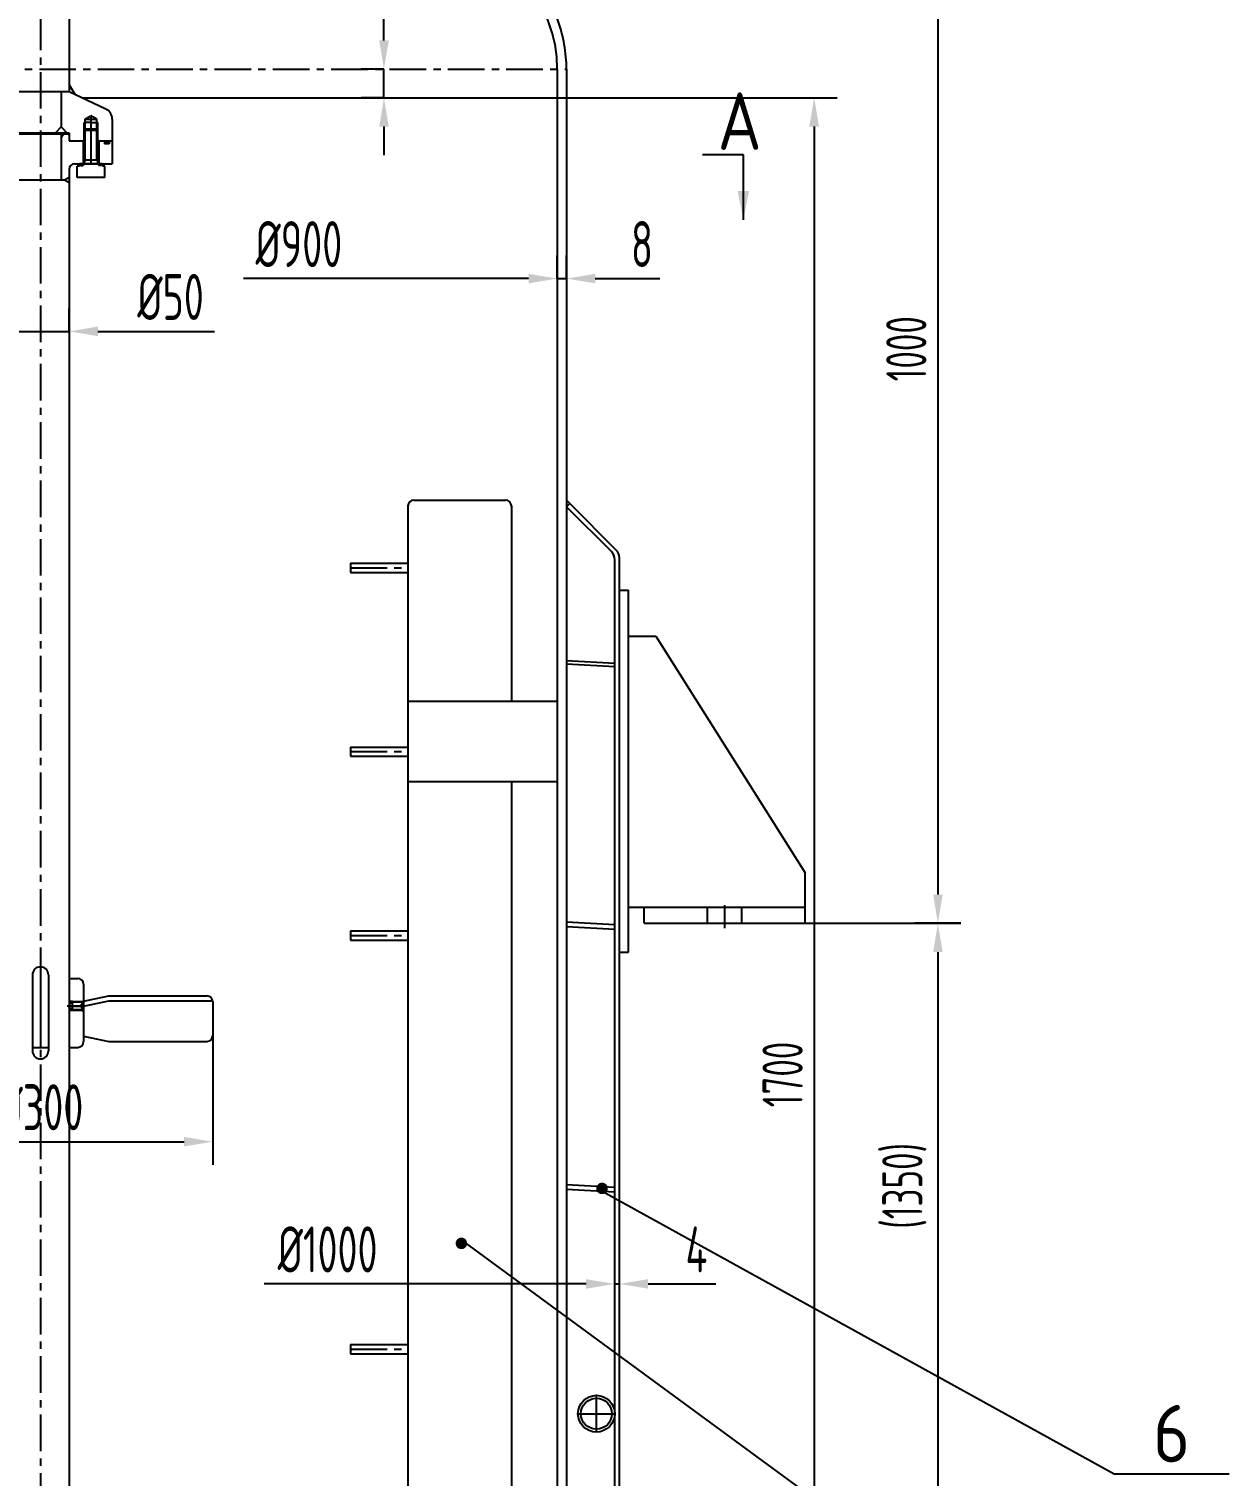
# Model space of a CAD drawing. Header units: millimetres. Extents: x 39049 to 47459, y -4270 to 1670.
# Drawn here: x 40646 to 41691, y -1215 to 45 of the extents above; entities that cross this region are included whole.
import ezdxf
from ezdxf.enums import TextEntityAlignment as Align

# ---------------------------------------------------------------- set-up
doc = ezdxf.new("R2010")
doc.units = ezdxf.units.MM
doc.linetypes.add('CENTER', pattern=[50.8, 31.75, -6.35, 6.35, -6.35])
for name, color, linetype in [('00', 4, 'Continuous'), ('1', 7, 'Continuous'), ('3', 1, 'CENTER'), ('dim', 7, 'Continuous'), ('item', 7, 'Continuous'), ('LAYER2', 1, 'CENTER'), ('LAYER3', 4, 'Continuous')]:
    doc.layers.add(name, color=color, linetype=linetype)
doc.styles.add('hz', font='gbenor.shx', dxfattribs={"bigfont": 'gbcbig.shx'})
doc.styles.get("Standard").update_dxf_attribs({"font": 'isocp.shx', "width": 0.707, "bigfont": 'hztxt.shx'})
doc.dimstyles.new('ISO-25', dxfattribs={"dimtxt": 2.5, "dimasz": 2.5, "dimexe": 1.25, "dimexo": 0.625, "dimtad": 1, "dimdsep": 46, "dimtxsty": 'Standard', "dimcen": 2.5, "dimadec": 0, "dimazin": 0, "dimtfac": 1, "dimtmove": 0, "dimatfit": 3, "dimfxl": 0, "dimarcsym": 0})

# ---------------------------------------------------------------- blocks, each defined once
blk = doc.blocks.new('*D50')
at = {"layer": 'DEFPOINTS', "color": 0, "ltscale": 10, "transparency": 16777216}
for p in [(40656.3, -172.6), (41106.3, -172.6), (41106.3, -172.6)]:
    blk.add_point(p, dxfattribs=at)
at = {"layer": 'dim', "color": 0, "lineweight": -2, "ltscale": 10, "transparency": 16777216}
for p, q in [((41106.3, -172.6), (41106.3, -152.6)), ((41081.3, -172.6), (40833.1, -172.6))]:
    blk.add_line(p, q, dxfattribs=at)
at = {"layer": 'dim', "color": 0, "ltscale": 10, "transparency": 16777216}
blk.add_solid([(41081.3, -168.5), (41081.3, -176.8), (41106.3, -172.6)], dxfattribs=at)
at = {"layer": 'dim', "color": 0, "ltscale": 10, "transparency": 16777216, "insert": (40881.3, -142.6), "char_height": 40, "attachment_point": 5}
blk.add_mtext('%%C900', dxfattribs=at)
blk = doc.blocks.new('_Closed')
at = {"color": 0, "linetype": 'ByBlock', "lineweight": -2}
for p, q in [((-1, 0.167), (0, 0)), ((-1, 0.167), (-1, -0.167)), ((0, 0), (-1, -0.167)), ((0, 0), (-1, 0))]:
    blk.add_line(p, q, dxfattribs=at)
blk = doc.blocks.new('*D51')
at = {"color": 0, "lineweight": -2, "ltscale": 10, "transparency": 16777216}
for p, q in [((41106.3, -172.6), (41106.3, -152.6)), ((41114.3, -172.6), (41114.3, -152.6)), ((41081.3, -172.6), (41056.3, -172.6)), ((41106.3, -172.6), (41114.3, -172.6)), ((41139.3, -172.6), (41195.6, -172.6))]:
    blk.add_line(p, q, dxfattribs=at)
at = {"color": 0, "ltscale": 10, "transparency": 16777216}
for points in [[(41081.3, -168.5), (41081.3, -176.8), (41106.3, -172.6)], [(41139.3, -168.5), (41139.3, -176.8), (41114.3, -172.6)]]:
    blk.add_solid(points, dxfattribs=at)
at = {"layer": 'DEFPOINTS', "color": 0, "ltscale": 10, "transparency": 16777216}
for p in [(41106.3, -172.6), (41114.3, -172.6), (41114.3, -172.6)]:
    blk.add_point(p, dxfattribs=at)
at = {"color": 0, "ltscale": 10, "transparency": 16777216, "insert": (41180, -142.6), "char_height": 40, "attachment_point": 5}
blk.add_mtext('8', dxfattribs=at)
blk = doc.blocks.new('*D52')
at = {"layer": 'DEFPOINTS', "color": 0, "ltscale": 10, "transparency": 16777216}
for p in [(40656.3, -1047.5), (41156.3, -1047.5), (41156.3, -1047.5)]:
    blk.add_point(p, dxfattribs=at)
at = {"layer": 'dim', "color": 0, "lineweight": -2, "ltscale": 10, "transparency": 16777216}
for p, q in [((41156.3, -1047.5), (41156.3, -1027.5)), ((41131.3, -1047.5), (40851, -1047.5))]:
    blk.add_line(p, q, dxfattribs=at)
at = {"layer": 'dim', "color": 0, "ltscale": 10, "transparency": 16777216}
blk.add_solid([(41131.3, -1043.4), (41131.3, -1051.7), (41156.3, -1047.5)], dxfattribs=at)
at = {"layer": 'dim', "color": 0, "ltscale": 10, "transparency": 16777216, "insert": (40906.3, -1017.5), "char_height": 40, "attachment_point": 5}
blk.add_mtext('%%C1000', dxfattribs=at)
blk = doc.blocks.new('*D53')
at = {"color": 0, "lineweight": -2, "ltscale": 10, "transparency": 16777216}
for p, q in [((41156.3, -1047.5), (41156.3, -1027.5)), ((41160.3, -1047.5), (41160.3, -1027.5)), ((41131.3, -1047.5), (41106.3, -1047.5)), ((41156.3, -1047.5), (41160.3, -1047.5)), ((41185.3, -1047.5), (41244.4, -1047.5))]:
    blk.add_line(p, q, dxfattribs=at)
at = {"color": 0, "ltscale": 10, "transparency": 16777216}
for points in [[(41131.3, -1043.4), (41131.3, -1051.7), (41156.3, -1047.5)], [(41185.3, -1043.4), (41185.3, -1051.7), (41160.3, -1047.5)]]:
    blk.add_solid(points, dxfattribs=at)
at = {"layer": 'DEFPOINTS', "color": 0, "ltscale": 10, "transparency": 16777216}
for p in [(41156.3, -1047.5), (41160.3, -1047.5), (41160.3, -1047.5)]:
    blk.add_point(p, dxfattribs=at)
at = {"color": 0, "ltscale": 10, "transparency": 16777216, "insert": (41227.4, -1017.5), "char_height": 40, "attachment_point": 5}
blk.add_mtext('4', dxfattribs=at)
blk = doc.blocks.new('*D54')
at = {"color": 0, "lineweight": -2, "ltscale": 10, "transparency": 16777216}
for p, q in [((40955.4, 34.7), (40955.4, 112.7)), ((40955.4, 9.7), (40935.4, 9.7)), ((40955.4, -15.3), (40955.4, 9.7)), ((40955.4, -15.3), (40935.4, -15.3)), ((40955.4, -40.3), (40955.4, -65.3))]:
    blk.add_line(p, q, dxfattribs=at)
at = {"color": 0, "ltscale": 10, "transparency": 16777216}
for points in [[(40951.2, 34.7), (40959.6, 34.7), (40955.4, 9.7)], [(40951.2, -40.3), (40959.6, -40.3), (40955.4, -15.3)]]:
    blk.add_solid(points, dxfattribs=at)
at = {"layer": 'DEFPOINTS', "color": 0, "ltscale": 10, "transparency": 16777216}
for p in [(40955.4, 9.7), (40955.4, 9.7), (40955.4, -15.3)]:
    blk.add_point(p, dxfattribs=at)
at = {"color": 0, "ltscale": 10, "transparency": 16777216, "insert": (40925.4, 86.2), "char_height": 40, "attachment_point": 5, "rotation": 90}
blk.add_mtext('25', dxfattribs=at)
blk = doc.blocks.new('*D57')
at = {"layer": 'DEFPOINTS', "color": 0, "ltscale": 10, "transparency": 16777216}
for p in [(40631.3, -218.6), (40681.3, -218.6), (40681.3, -218.6)]:
    blk.add_point(p, dxfattribs=at)
at = {"layer": 'dim', "color": 0, "lineweight": -2, "ltscale": 10, "transparency": 16777216}
for p, q in [((40631.3, -218.6), (40631.3, -198.6)), ((40681.3, -218.6), (40681.3, -198.6)), ((40606.3, -218.6), (40581.3, -218.6)), ((40631.3, -218.6), (40681.3, -218.6)), ((40706.3, -218.6), (40807.9, -218.6))]:
    blk.add_line(p, q, dxfattribs=at)
at = {"layer": 'dim', "color": 0, "ltscale": 10, "transparency": 16777216}
for points in [[(40606.3, -214.4), (40606.3, -222.7), (40631.3, -218.6)], [(40706.3, -214.4), (40706.3, -222.7), (40681.3, -218.6)]]:
    blk.add_solid(points, dxfattribs=at)
at = {"layer": 'dim', "color": 0, "ltscale": 10, "transparency": 16777216, "insert": (40769.6, -188.6), "char_height": 40, "attachment_point": 5}
blk.add_mtext('%%c50', dxfattribs=at)
blk = doc.blocks.new('*D58')
at = {"layer": 'DEFPOINTS', "color": 0, "ltscale": 10, "transparency": 16777216}
for p in [(40806.3, -822.4), (40506.3, -832.2), (40806.3, -923.8)]:
    blk.add_point(p, dxfattribs=at)
at = {"layer": 'dim', "color": 0, "lineweight": -2, "ltscale": 10, "transparency": 16777216}
for p, q in [((40806.3, -822.4), (40806.3, -943.8)), ((40506.3, -832.2), (40506.3, -943.8)), ((40531.3, -923.8), (40781.3, -923.8))]:
    blk.add_line(p, q, dxfattribs=at)
at = {"layer": 'dim', "color": 0, "ltscale": 10, "transparency": 16777216}
for points in [[(40531.3, -919.6), (40531.3, -927.9), (40506.3, -923.8)], [(40781.3, -919.6), (40781.3, -927.9), (40806.3, -923.8)]]:
    blk.add_solid(points, dxfattribs=at)
at = {"layer": 'dim', "color": 0, "ltscale": 10, "transparency": 16777216, "insert": (40656.3, -893.8), "char_height": 40, "attachment_point": 5}
blk.add_mtext('%%c300', dxfattribs=at)
blk = doc.blocks.new('*U41', base_point=(18733.4, 679.4))
at = {"layer": 'item', "color": 1, "const_width": 5}
blk.add_lwpolyline([(18730.9, 679.4, 1), (18735.9, 679.4, 1)], format="xyb", close=True, dxfattribs=at)
blk = doc.blocks.new('*U44', base_point=(18907.4, 896.5))
at = {"layer": 'item', "color": 1, "const_width": 5}
blk.add_lwpolyline([(18904.9, 896.5, 1), (18909.9, 896.5, 1)], format="xyb", close=True, dxfattribs=at)
blk = doc.blocks.new('*U30', base_point=(-106.4, 741.5))
at = {"layer": '00', "color": 4}
for p, q in [((-106.4, 744.9), (-105.8, 745.5)), ((-106.4, 742.1), (-106.4, 744.9)), ((-105.8, 745.5), (-97.4, 745.5)), ((-105.8, 745.5), (-105.8, 742.1)), ((-105.8, 745.5), (-105.8, 745.5)), ((-97.4, 745.5), (-97.4, 737.5)), ((-94.4, 742.5), (-97.4, 745.5)), ((-106.4, 742.1), (-104.4, 742.1)), ((-106.4, 738.1), (-106.4, 740.9)), ((-106.4, 740.9), (-104.4, 740.9)), ((-105.8, 737.5), (-106.4, 738.1)), ((-105.8, 740.9), (-105.8, 737.5)), ((-97.4, 737.5), (-105.8, 737.5)), ((-104.4, 742.1), (-104.4, 740.9)), ((-94.4, 740.5), (-97.4, 737.5)), ((-94.4, 742.5), (-94.4, 742.5)), ((-94.4, 742.5), (-94.4, 740.5)), ((-94.4, 742.5), (-94.4, 740.5)), ((-94.4, 740.5), (-94.4, 740.5))]:
    blk.add_line(p, q, dxfattribs=at)
at = {"layer": '1', "color": 7}
for p, q in [((-106.4, 744.9), (-96.8, 744.9)), ((-106.4, 738.1), (-96.8, 738.1))]:
    blk.add_line(p, q, dxfattribs=at)
at = {"layer": '3', "color": 1}
blk.add_line((-108, 741.5), (-92.8, 741.5), dxfattribs=at)
blk = doc.blocks.new('*U23', base_point=(91.46, 245.48))
at = {"color": 7, "linetype": 'Continuous'}
blk.add_line((91.46, 245.48), (91.46, 251.14), dxfattribs=at)
blk.add_lwpolyline([(91.46, 245.48), (91.46, 245.48), (91.46, 245.48)], close=True, dxfattribs=at)
blk.add_solid([(91.46, 245.48), (91.96, 247.98), (90.96, 247.98)], dxfattribs=at)
blk = doc.blocks.new('*D64')
at = {"color": 0, "lineweight": -2, "ltscale": 10, "transparency": 16777216}
for p, q in [((41114.3, -15.3), (41349.9, -15.3)), ((41329.9, -40.3), (41329.9, -1690.3)), ((41114.3, -1715.3), (41349.9, -1715.3))]:
    blk.add_line(p, q, dxfattribs=at)
at = {"color": 0, "ltscale": 10, "transparency": 16777216}
for points in [[(41325.7, -40.3), (41334.1, -40.3), (41329.9, -15.3)], [(41325.7, -1690.3), (41334.1, -1690.3), (41329.9, -1715.3)]]:
    blk.add_solid(points, dxfattribs=at)
at = {"layer": 'DEFPOINTS', "color": 0, "ltscale": 10, "transparency": 16777216}
for p in [(41114.3, -15.3), (41114.3, -1715.3), (41329.9, -1715.3)]:
    blk.add_point(p, dxfattribs=at)
at = {"color": 0, "ltscale": 10, "transparency": 16777216, "insert": (41302.4, -865.3), "char_height": 35, "attachment_point": 5, "rotation": 90}
blk.add_mtext('1700', dxfattribs=at)
blk = doc.blocks.new('*D73')
at = {"color": 0, "lineweight": -2, "ltscale": 10, "transparency": 16777216}
for p, q in [((40778.3, 266.3), (41457.6, 266.3)), ((41437.6, 241.3), (41437.6, -708.7)), ((41267, -733.7), (41457.6, -733.7))]:
    blk.add_line(p, q, dxfattribs=at)
at = {"color": 0, "ltscale": 10, "transparency": 16777216}
for points in [[(41433.5, 241.3), (41441.8, 241.3), (41437.6, 266.3)], [(41433.5, -708.7), (41441.8, -708.7), (41437.6, -733.7)]]:
    blk.add_solid(points, dxfattribs=at)
at = {"layer": 'DEFPOINTS', "color": 0, "ltscale": 10, "transparency": 16777216}
for p in [(40778.3, 266.3), (41267, -733.7), (41437.6, -733.7)]:
    blk.add_point(p, dxfattribs=at)
at = {"color": 0, "ltscale": 10, "transparency": 16777216, "insert": (41410.1, -233.7), "char_height": 35, "attachment_point": 5, "rotation": 90}
blk.add_mtext('1000', dxfattribs=at)
blk = doc.blocks.new('*D85')
at = {"color": 0, "lineweight": -2, "ltscale": 10, "transparency": 16777216}
for p, q in [((41457.6, -733.7), (41417.6, -733.7)), ((41437.6, -758.7), (41437.6, -2061.3)), ((40656.3, -2086.3), (41457.6, -2086.3))]:
    blk.add_line(p, q, dxfattribs=at)
at = {"color": 0, "ltscale": 10, "transparency": 16777216}
for points in [[(41433.5, -758.7), (41441.8, -758.7), (41437.6, -733.7)], [(41433.5, -2061.3), (41441.8, -2061.3), (41437.6, -2086.3)]]:
    blk.add_solid(points, dxfattribs=at)
at = {"layer": 'DEFPOINTS', "color": 0, "ltscale": 10, "transparency": 16777216}
for p in [(41457.6, -733.7), (40656.3, -2086.3), (41437.6, -2086.3)]:
    blk.add_point(p, dxfattribs=at)
at = {"color": 0, "ltscale": 10, "transparency": 16777216, "insert": (41408.4, -962.2), "char_height": 35, "attachment_point": 5, "rotation": 90}
blk.add_mtext('(1350)', dxfattribs=at)

msp = doc.modelspace()

# ---------------------------------------------------------------- linework, layer by layer
for p, q in [((40681.2984, -4.1439), (40686.2984, -12.0801)), ((40694.2984, -43.887), (40694.2984, -36.687)), ((40706.2984, -43.887), (40706.2984, -36.687)), ((41268.2656, -64.8419), (41232.8, -64.8419)), ((41114.2984, -365.4782), (41117.1268, -368.3066)), ((40684.2984, -801.687), (40681.2984, -801.687)), ((40692.6984, -801.687), (40693.7984, -801.687)), ((40684.2984, -809.687), (40681.2984, -809.687)), ((40692.6984, -809.687), (40693.7984, -809.687))]:
    msp.add_line(p, q)
at = {"layer": '00', "color": 4}
for p, q in [((40700.2984, -36.687), (40694.2984, -36.687)), ((40700.2984, -36.687), (40706.2984, -36.687)), ((40695.4984, -42.687), (40694.2984, -43.887)), ((40706.2984, -43.887), (40694.2984, -43.887)), ((40694.2984, -72.687), (40694.2984, -43.887)), ((40705.0984, -42.687), (40695.4984, -42.687)), ((40706.2984, -43.887), (40705.0984, -42.687)), ((40706.2984, -72.687), (40706.2984, -43.887)), ((40706.2984, -69.687), (40694.2984, -69.687))]:
    msp.add_line(p, q, dxfattribs=at)
at = {"layer": '1', "color": 7}
for p, q in [((40695.1984, -69.687), (40695.1984, -43.887)), ((40705.3984, -69.687), (40705.3984, -43.887)), ((40695.1984, -69.687), (40694.2984, -71.2459)), ((40705.3984, -69.687), (40706.2984, -71.2459))]:
    msp.add_line(p, q, dxfattribs=at)
at = {"layer": 'item', "color": 1, "linetype": 'Continuous', "ltscale": 10}
for p, q in [((41145.2554, -966.9241), (41591.0988, -1212.803)), ((41024.9473, -1011.0003), (41591.0988, -1425.7654)), ((41591.0988, -1212.803), (41691.0988, -1212.803))]:
    msp.add_line(p, q, dxfattribs=at)
at = {"layer": 'LAYER2'}
for p, q in [((40656.2984, 718.313), (40656.2984, -2086.3061)), ((40198.2984, 9.6939), (41114.2984, 9.6939)), ((40700.2984, -31.0179), (40700.2984, -52.687)), ((40700.2984, -52.687), (40700.2984, -72.687)), ((40714.0734, -52.687), (40714.0734, -55.427)), ((40714.0734, -52.687), (40714.0734, -55.427)), ((40692.3984, -72.687), (40692.3984, -74.067)), ((40692.3984, -72.687), (40692.3984, -74.067)), ((40708.1984, -72.687), (40708.1984, -74.067)), ((40926.2984, -424.3061), (40976.2984, -424.3061)), ((40926.2984, -584.3061), (40976.2984, -584.3061)), ((41252.0345, -737.7977), (41252.0345, -718.0472)), ((40926.2984, -744.3061), (40976.2984, -744.3061)), ((40656.2984, -781.687), (40656.2984, -841.687)), ((40693.7984, -805.687), (40681.2984, -805.687)), ((40681.2984, -805.687), (40693.7984, -805.687)), ((40681.2984, -805.687), (40693.7984, -805.687)), ((40926.2984, -1104.3061), (40976.2984, -1104.3061)), ((41140.2984, -1176.4782), (41140.2984, -1144.4782)), ((41124.2984, -1160.4782), (41156.2984, -1160.4782))]:
    msp.add_line(p, q, dxfattribs=at)
at = {"layer": 'LAYER3'}
for p, q in [((40681.2984, 260.313), (40681.2984, -9.687)), ((41106.2984, 9.6939), (41106.2984, -1740.3061)), ((41106.2984, 9.6939), (41106.2984, -15.3061)), ((41114.2984, 9.6939), (41114.2984, -1740.3061)), ((41114.2984, 9.6939), (41114.2984, -15.3061)), ((40631.2984, -9.687), (40681.2984, -9.687)), ((40674.2984, -9.687), (40674.2984, -40.687)), ((40681.2984, -9.687), (40713.1155, -24.9149)), ((40693.0388, -15.3061), (41106.2984, -15.3061)), ((40693.0388, -15.3061), (41114.2984, -15.3061)), ((40695.1984, -33.9624), (40700.2984, -31.0179)), ((40695.1984, -33.9624), (40705.3984, -33.9624)), ((40695.1984, -42.987), (40695.1984, -33.9624)), ((40705.3984, -33.9624), (40700.2984, -31.0179)), ((40705.3984, -42.987), (40705.3984, -33.9624)), ((40718.7984, -33.9351), (40718.7984, -52.687)), ((40631.2984, -45.687), (40681.2984, -45.687)), ((40632.2984, -46.687), (40680.2984, -46.687)), ((40674.2984, -40.687), (40669.2984, -45.687)), ((40674.2984, -40.687), (40679.2984, -45.687)), ((40674.2984, -46.687), (40674.2984, -86.687)), ((40674.2984, -50.2517), (40676.3565, -46.687)), ((40680.2984, -46.687), (40681.2984, -47.687)), ((40681.2984, -45.687), (40681.2984, -51.687)), ((40681.2984, -47.687), (40681.2984, -52.687)), ((40682.2984, -52.687), (40681.2984, -51.687)), ((40681.2984, -52.687), (40694.2984, -52.687)), ((40681.2984, -52.687), (40694.2984, -52.687)), ((40693.5484, -52.687), (40693.5484, -72.687)), ((40706.2984, -52.687), (40718.7984, -52.687)), ((40706.2984, -52.687), (40718.7984, -52.687)), ((40707.0484, -52.687), (40707.0484, -72.687)), ((40712.0734, -52.687), (40712.0734, -55.427)), ((40716.0734, -55.427), (40712.0734, -55.427)), ((40716.0734, -52.687), (40716.0734, -55.427)), ((40718.7984, -52.687), (40718.7984, -72.687)), ((40686.2984, -72.687), (40718.7984, -72.687)), ((40690.2984, -74.687), (40688.174, -74.687)), ((40688.174, -84.687), (40688.174, -74.687)), ((40690.2984, -72.687), (40690.2984, -74.687)), ((40710.2984, -72.687), (40690.2984, -72.687)), ((40691.3984, -72.687), (40691.3984, -74.067)), ((40691.3984, -74.067), (40693.3984, -74.067)), ((40693.3984, -72.687), (40693.3984, -74.067)), ((40707.1984, -72.687), (40707.1984, -74.067)), ((40709.1984, -74.067), (40707.1984, -74.067)), ((40709.1984, -72.687), (40709.1984, -74.067)), ((40710.2984, -72.687), (40710.2984, -74.687)), ((40712.4227, -74.687), (40710.2984, -74.687)), ((40712.4227, -84.687), (40712.4227, -74.687)), ((40635.3235, -86.687), (40677.2733, -86.687)), ((40677.2733, -86.687), (40681.2984, -84.3631)), ((40677.2733, -86.687), (40681.2984, -89.0109)), ((40681.2984, -77.687), (40681.2984, -1742.687)), ((40712.4227, -84.687), (40688.174, -84.687)), ((40976.2984, -370.4782), (40976.2984, -1476.0485)), ((40981.2984, -365.4782), (41061.2984, -365.4782)), ((41066.2984, -370.4782), (41066.2984, -540.3061)), ((41114.2984, -371.1351), (41117.1268, -368.3066)), ((41114.2984, -371.1351), (41153.3695, -410.2061)), ((41117.1268, -368.3066), (41157.3695, -408.5493)), ((40926.2984, -420.3061), (40976.2984, -420.3061)), ((40926.2984, -420.3061), (40926.2984, -428.3061)), ((41156.2984, -1740.3061), (41156.2984, -417.2772)), ((41160.2984, -1740.3061), (41160.2984, -415.6204)), ((40926.2984, -428.3061), (40976.2984, -428.3061)), ((41160.2984, -758.687), (41160.2984, -443.687)), ((41160.2984, -443.687), (41168.2984, -443.687)), ((41168.2984, -758.687), (41168.2984, -443.687)), ((41168.2984, -483.687), (41192.0345, -483.687)), ((41192.0345, -483.687), (41322.0345, -689.687)), ((40976.2984, -540.3061), (41106.2984, -540.3061)), ((40926.2984, -580.3061), (40976.2984, -580.3061)), ((40926.2984, -580.3061), (40926.2984, -588.3061)), ((40926.2984, -588.3061), (40976.2984, -588.3061)), ((40976.2984, -610.3061), (41106.2984, -610.3061)), ((41066.2984, -610.3061), (41066.2984, -1390.3061)), ((41322.0345, -733.687), (41322.0345, -689.687)), ((41168.2984, -719.687), (41322.0345, -719.687)), ((41182.0345, -733.687), (41182.0345, -719.687)), ((41237.0345, -733.687), (41237.0345, -719.687)), ((41267.0345, -733.687), (41267.0345, -719.687)), ((40926.2984, -740.3061), (40976.2984, -740.3061)), ((40926.2984, -740.3061), (40926.2984, -748.3061)), ((41182.0345, -733.687), (41322.0345, -733.687)), ((40926.2984, -748.3061), (40976.2984, -748.3061)), ((41160.2984, -758.687), (41168.2984, -758.687)), ((40649.2984, -778.687), (40649.2984, -844.687)), ((40656.2984, -771.687), (40656.2984, -771.687)), ((40663.2984, -778.687), (40663.2984, -844.687)), ((40649.2984, -781.687), (40649.2984, -841.687)), ((40663.2984, -781.687), (40663.2984, -841.687)), ((40681.2984, -781.687), (40681.2984, -841.687)), ((40681.2984, -781.687), (40688.7984, -781.687)), ((40693.7984, -786.687), (40693.7984, -836.687)), ((40683.6984, -802.287), (40681.2984, -802.287)), ((40693.2984, -802.287), (40693.7984, -802.287)), ((40693.7984, -801.573), (40715.8834, -796.888)), ((40693.7984, -805.8156), (40715.8834, -801.1307)), ((40715.8834, -796.888), (40801.2984, -796.888)), ((40715.8834, -801.1307), (40806.2984, -801.1307)), ((40806.2984, -801.888), (40806.2984, -831.486)), ((40683.6984, -809.087), (40681.2984, -809.087)), ((40693.2984, -809.087), (40693.7984, -809.087)), ((40649.2984, -841.687), (40663.2984, -841.687)), ((40681.2984, -841.687), (40688.7984, -841.687)), ((40693.7984, -831.8011), (40715.8834, -836.486)), ((40715.8834, -836.486), (40801.2984, -836.486)), ((40656.2984, -851.687), (40656.2984, -851.687)), ((40926.2984, -1100.3061), (40976.2984, -1100.3061)), ((40926.2984, -1100.3061), (40926.2984, -1108.3061)), ((40926.2984, -1108.3061), (40976.2984, -1108.3061))]:
    msp.add_line(p, q, dxfattribs=at)
at = {"layer": 'LAYER3', "ltscale": 10}
for p, q in [((41114.2984, -504.9478), (41156.2984, -507.2558)), ((41114.2984, -507.9478), (41156.2984, -510.2558)), ((41114.2984, -732.4538), (41156.2984, -734.7618)), ((41114.2984, -736.4538), (41156.2984, -738.7618)), ((41114.2984, -961.116), (41156.2984, -963.424)), ((41114.2984, -965.116), (41156.2984, -967.424))]:
    msp.add_line(p, q, dxfattribs=at)
at = {"layer": 'LAYER3'}
for radius in [16, 13.5]:
    msp.add_circle((41140.2984, -1160.4782), radius, dxfattribs=at)
for centre, radius, start, end in [((40708.7984, -33.9351), 10, 0, 64.4238761), ((40714.0734, -54.057), 1.775, 129.4814043, 230.5185957), ((40714.0734, -54.057), 1.775, 309.4814043, 50.5185957), ((40686.2984, -77.687), 5, 90, 180), ((40692.3984, -73.377), 0.9, 129.9445052, 230.0554948), ((40692.3984, -73.377), 0.9, 309.9445052, 50.0554948), ((40708.1984, -73.377), 0.9, 129.9445052, 230.0554948), ((40708.1984, -73.377), 0.9, 309.9445052, 50.0554948), ((40981.2984, -370.4782), 5, 90, 180), ((41061.2984, -370.4782), 5, 0, 90), ((41146.2984, -417.2772), 10, 0, 45), ((41150.2984, -415.6204), 10, 0, 45), ((40656.2984, -778.687), 7, 90, 180), ((40656.2984, -778.687), 7, 0, 90), ((40688.7984, -786.687), 5, 0, 90), ((40801.2984, -801.888), 5, 0, 90), ((40688.7984, -836.687), 5, 270, 0), ((40801.2984, -831.486), 5, 270, 0), ((40656.2984, -844.687), 7, 180, 270), ((40656.2984, -844.687), 7, 270, 0)]:
    msp.add_arc(centre, radius, start, end, dxfattribs=at)
msp.add_ellipse((40656.2984, 9.6939), major_axis=(-450, 0), ratio=0.5, start_param=3.141592654, end_param=4.601047966, dxfattribs=at)
msp.add_open_spline([(41114.2984, 9.6939), (41114.2984, 16.8429), (41113.6611, 23.9917), (41111.1254, 38.2005), (41109.2274, 45.2602), (41104.207, 59.2145), (41101.085, 66.1091), (41090.0756, 86.2356), (41080.5002, 99.1425), (41057.2006, 123.7564), (41043.4752, 135.4663), (41027.052, 147.0382), (41026.2029, 147.6305), (41025.3484, 148.2207)], degree=3, knots=[3.1415926536, 3.1415926536, 3.1415926536, 3.1415926536, 3.2305844288, 3.2305844288, 3.3195762039, 3.3195762039, 3.4085679791, 3.4085679791, 3.5836545325, 3.5836545325, 3.7587410859, 3.7587410859, 3.7682225763, 3.7682225763, 3.7682225763, 3.7682225763], dxfattribs=at)

# ---------------------------------------------------------------- block references
at = {"xscale": -10, "yscale": 10, "zscale": 10}
msp.add_blockref('*U23', (41268.2656, -121.4111), dxfattribs=at)
at = {"layer": 'item', "ltscale": 10}
for name, p in [('*U44', (41145.2554, -964.4241)), ('*U41', (41022.782, -1012.25))]:
    msp.add_blockref(name, p, dxfattribs=at)
at = {"layer": 'LAYER2', "rotation": 180}
msp.add_blockref('*U30', (40693.2984, -805.687), dxfattribs=at)

# ---------------------------------------------------------------- texts
at = {"linetype": 'Continuous', "style": 'hz'}
msp.add_text('A', height=50, dxfattribs=at).set_placement((41265.0234, -35.6305), align=Align.MIDDLE)
at = {"layer": 'item', "color": 7, "ltscale": 10}
msp.add_text('6', height=50, dxfattribs=at).set_placement((41641.0988, -1177.803), align=Align.MIDDLE)

# ---------------------------------------------------------------- dimensions: what is measured, and where the dimension line sits
at = {"ltscale": 10}
for base, p1, p2, override, picture, middle in [((41437.6394, -733.687), (40778.2984, 266.313), (41267.0345, -733.687), {"dimscale": 10, "dimtxt": 3.5, "dimexe": 2, "dimexo": 0, "dimgap": 1, "dimdec": 3, "dimadec": 4, "dimtdec": 3, "dimatfit": 0, "dimtvp": 0.699235}, '*D73', (41410.1394, -233.687)), ((40955.4156, 9.6939), (40955.4156, -15.3061), (40955.4156, 9.6939), {"dimscale": 10, "dimtxt": 4, "dimexe": 2, "dimexo": 0, "dimgap": 1, "dimdec": 3, "dimadec": 4, "dimtdec": 3, "dimtvp": 0.667184}, '*D54', (40925.4117, 86.1927)), ((41329.9033, -1715.3061), (41114.2984, -15.3061), (41114.2984, -1715.3061), {"dimscale": 10, "dimtxt": 3.5, "dimexe": 2, "dimexo": 0, "dimgap": 1, "dimdec": 3, "dimadec": 4, "dimtdec": 3, "dimatfit": 0, "dimtvp": 0.699235}, '*D64', (41302.4033, -865.3061))]:
    dim = msp.add_linear_dim(base=base, p1=p1, p2=p2, angle=90, dimstyle='ISO-25', override=override, dxfattribs=at)
    dim.commit()
    dim.dimension.update_dxf_attribs({"geometry": picture, "text_midpoint": middle})
for base, p1, p2, picture, middle in [((41114.2984, -172.6286), (41106.2984, -172.6286), (41114.2984, -172.6286), '*D51', (41179.9544, -142.6286)), ((41160.2984, -1047.5399), (41156.2984, -1047.5399), (41160.2984, -1047.5399), '*D53', (41227.3684, -1017.5399))]:
    dim = msp.add_linear_dim(base=base, p1=p1, p2=p2, dimstyle='ISO-25', override={"dimscale": 10, "dimtxt": 4, "dimexe": 2, "dimexo": 0, "dimgap": 1, "dimdec": 3, "dimadec": 4, "dimtdec": 3, "dimtvp": 0.667184}, dxfattribs=at)
    dim.commit()
    dim.dimension.update_dxf_attribs({"geometry": picture, "text_midpoint": middle})
dim = msp.add_linear_dim(base=(41437.6394, -2086.3061), p1=(41457.6394, -733.687), p2=(40656.2984, -2086.3061), angle=90, text='(1350)', dimstyle='ISO-25', override={"dimscale": 10, "dimtxt": 3.5, "dimexe": 2, "dimexo": 0, "dimgap": 1, "dimdec": 3, "dimadec": 4, "dimtdec": 3, "dimatfit": 0, "dimtvp": 0.699235}, dxfattribs=at)
dim.commit()
dim.dimension.update_dxf_attribs({"geometry": '*D85', "text_midpoint": (41437.6394, -962.1621), "dimtype": 160})
at = {"layer": 'dim', "ltscale": 10}
for base, p1, p2, text, override, picture, middle in [((41106.2984, -172.6286), (40656.2984, -172.6286), (41106.2984, -172.6286), '%%C900', {"dimscale": 10, "dimtxt": 4, "dimexe": 2, "dimexo": 0, "dimgap": 1, "dimdec": 3, "dimblk1": 'Closed', "dimblk2": 'Closed', "dimse1": 1, "dimsd1": 1, "dimadec": 4, "dimtdec": 3, "dimatfit": 2, "dimtvp": 0.667184}, '*D50', (40881.2984, -142.6286)), ((40681.2984, -218.5609), (40631.2984, -218.5609), (40681.2984, -218.5609), '%%c50', {"dimscale": 10, "dimtxt": 4, "dimexe": 2, "dimexo": 0, "dimgap": 1, "dimdec": 3, "dimblk1": 'Closed', "dimblk2": 'Closed', "dimadec": 4, "dimtdec": 3, "dimatfit": 2, "dimtvp": 0.667184}, '*D57', (40769.5895, -188.5609)), ((40806.2984, -923.7793), (40506.2984, -832.2434), (40806.2984, -822.3807), '%%c300', {"dimscale": 10, "dimtxt": 4, "dimexe": 2, "dimexo": 0, "dimgap": 1, "dimdec": 3, "dimblk1": 'Closed', "dimblk2": 'Closed', "dimadec": 4, "dimtdec": 3, "dimatfit": 2, "dimtvp": 0.667184}, '*D58', (40656.2984, -893.7793)), ((41156.2984, -1047.5399), (40656.2984, -1047.5399), (41156.2984, -1047.5399), '%%C1000', {"dimscale": 10, "dimtxt": 4, "dimexe": 2, "dimexo": 0, "dimgap": 1, "dimdec": 3, "dimblk1": 'Closed', "dimblk2": 'Closed', "dimse1": 1, "dimsd1": 1, "dimadec": 4, "dimtdec": 3, "dimatfit": 2, "dimtvp": 0.667184}, '*D52', (40906.2984, -1017.5399))]:
    dim = msp.add_linear_dim(base=base, p1=p1, p2=p2, text=text, dimstyle='ISO-25', override=override, dxfattribs=at)
    dim.commit()
    dim.dimension.update_dxf_attribs({"geometry": picture, "text_midpoint": middle})

doc.saveas('drawing.dxf')
